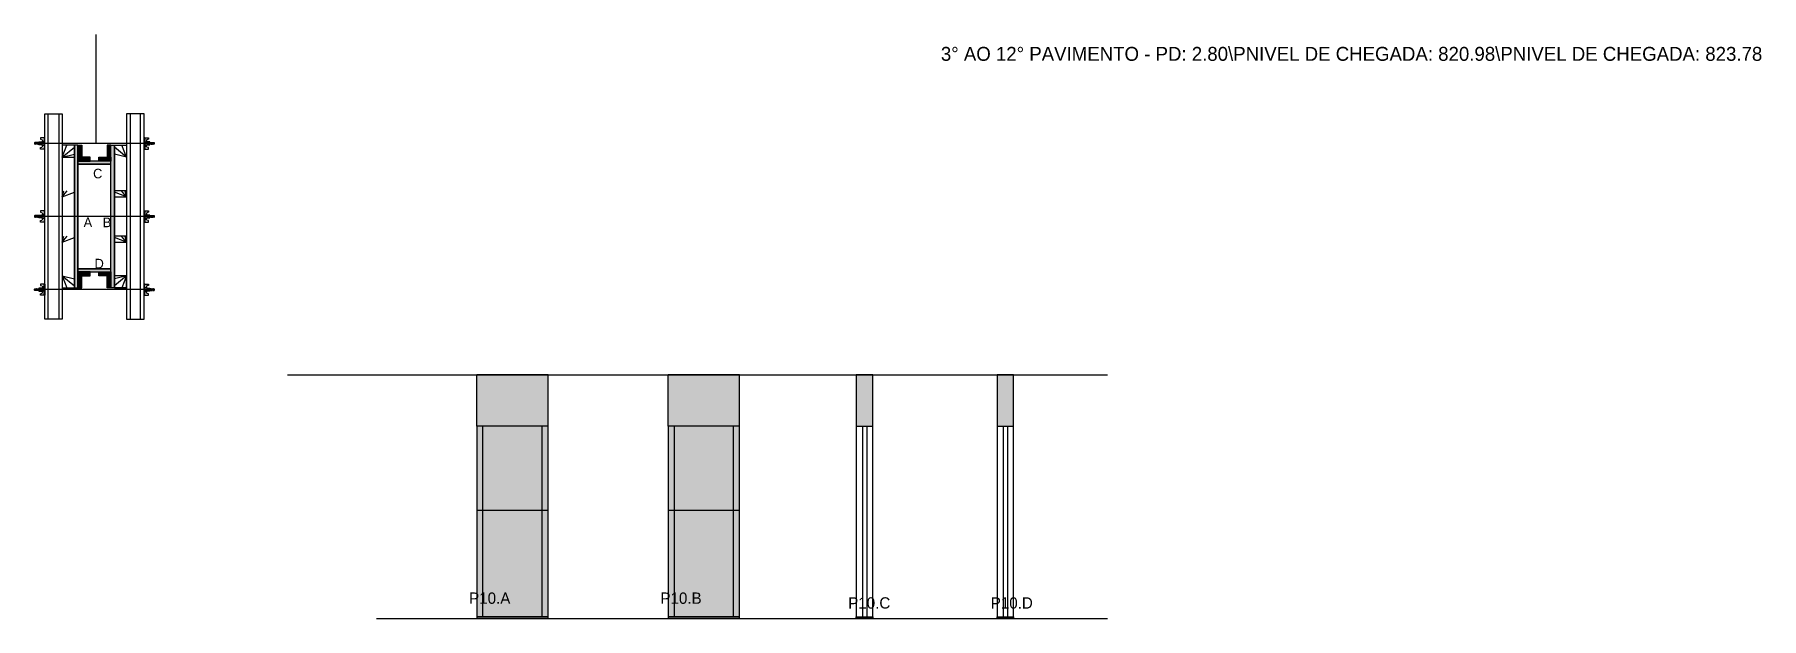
# Model space of a CAD drawing. Header units: metres. Extents: x 5898 to 7882, y 9820 to 10491.
import ezdxf

# ---------------------------------------------------------------- set-up
doc = ezdxf.new("R2010")
doc.units = ezdxf.units.M
for name, color, linetype in [('CHAPA', 7, 'Continuous'), ('COTA', 7, 'Continuous'), ('Hachura', 7, 'Continuous'), ('Madeira', 7, 'Continuous'), ('NOMENCLATURA', 7, 'Continuous'), ('Nível', 7, 'Continuous'), ('Painéis', 7, 'Continuous'), ('Perfil Metálico', 7, 'Continuous'), ('SARR_2.2x7', 7, 'Continuous'), ('SARRAFO', 7, 'Continuous'), ('Texto Seção', 7, 'Continuous'), ('TEXTO_GERAL', 7, 'Continuous')]:
    doc.layers.add(name, color=color, linetype=linetype)

msp = doc.modelspace()

# ---------------------------------------------------------------- hatches: boundary and pattern name
at = {"layer": 'COTA'}
h = msp.add_hatch(color=7, dxfattribs=at)
h.dxf.hatch_style = 1
h.paths.add_polyline_path([(6406.3, 10100.4), (6406.3, 10041.4), (6406.3, 10041.4), (6488.3, 10041.4), (6488.3, 10041.4), (6488.3, 10100.4), (6488.3, 10100.4), (6406.3, 10100.4)])
h = msp.add_hatch(color=7, dxfattribs=at)
h.dxf.hatch_style = 1
h.paths.add_polyline_path([(6626.1, 10100.4), (6626.1, 10041.4), (6626.1, 10041.4), (6708.1, 10041.4), (6708.1, 10041.4), (6708.1, 10100.4), (6708.1, 10100.4), (6626.1, 10100.4)])
h = msp.add_hatch(color=7, dxfattribs=at)
h.dxf.hatch_style = 1
h.paths.add_polyline_path([(6861.1, 10041.4), (6861.1, 10100.4), (6861.1, 10100.4), (6842.1, 10100.4), (6842.1, 10100.4), (6842.1, 10041.4), (6842.1, 10041.4), (6861.1, 10041.4)])
h = msp.add_hatch(color=7, dxfattribs=at)
h.dxf.hatch_style = 1
h.paths.add_polyline_path([(7022.8, 10041.4), (7022.8, 10100.4), (7022.8, 10100.4), (7003.8, 10100.4), (7003.8, 10100.4), (7003.8, 10041.4), (7003.8, 10041.4), (7022.8, 10041.4)])
at = {"layer": 'Hachura'}
h = msp.add_hatch(color=7, dxfattribs=at)
h.dxf.hatch_style = 1
h.paths.add_polyline_path([(5948, 10364.1), (5944, 10364.1), (5944, 10364.1), (5944, 10200.1), (5944, 10200.1), (5948, 10200.1), (5948, 10200.1), (5948, 10364.1)])
h = msp.add_hatch(color=7, dxfattribs=at)
h.dxf.hatch_style = 1
h.paths.add_polyline_path([(5948, 10364.1), (5944, 10364.1), (5944, 10364.1), (5944, 10200.1), (5944, 10200.1), (5948, 10200.1), (5948, 10200.1), (5948, 10364.1)])
h = msp.add_hatch(color=7, dxfattribs=at)
h.dxf.hatch_style = 1
h.paths.add_polyline_path([(5948, 10350.1), (5952.4, 10350.1), (5952.4, 10350.1), (5952.4, 10364.1), (5952.4, 10364.1), (5948, 10364.1), (5948, 10364.1), (5948, 10350.1)])
h = msp.add_hatch(color=7, dxfattribs=at)
h.dxf.hatch_style = 1
h.paths.add_polyline_path([(5986, 10350.1), (5981.6, 10350.1), (5981.6, 10350.1), (5981.6, 10364.1), (5981.6, 10364.1), (5986, 10364.1), (5986, 10364.1), (5986, 10350.1)])
h = msp.add_hatch(color=7, dxfattribs=at)
h.dxf.hatch_style = 1
h.paths.add_polyline_path([(5986, 10364.1), (5990, 10364.1), (5990, 10364.1), (5990, 10200.1), (5990, 10200.1), (5986, 10200.1), (5986, 10200.1), (5986, 10364.1)])
h = msp.add_hatch(color=7, dxfattribs=at)
h.dxf.hatch_style = 1
h.paths.add_polyline_path([(5986, 10364.1), (5990, 10364.1), (5990, 10364.1), (5990, 10200.1), (5990, 10200.1), (5986, 10200.1), (5986, 10200.1), (5986, 10364.1)])
h = msp.add_hatch(color=7, dxfattribs=at)
h.dxf.hatch_style = 1
h.paths.add_polyline_path([(5948, 10345.7), (5948, 10350.1), (5948, 10350.1), (5962, 10350.1), (5962, 10350.1), (5962, 10345.7), (5962, 10345.7), (5948, 10345.7)])
h = msp.add_hatch(color=7, dxfattribs=at)
h.dxf.hatch_style = 1
h.paths.add_polyline_path([(5986, 10342.1), (5986, 10345.7), (5986, 10345.7), (5948, 10345.7), (5948, 10345.7), (5948, 10342.1), (5948, 10342.1), (5986, 10342.1)])
h = msp.add_hatch(color=7, dxfattribs=at)
h.dxf.hatch_style = 1
h.paths.add_polyline_path([(5986, 10342.1), (5986, 10345.7), (5986, 10345.7), (5948, 10345.7), (5948, 10345.7), (5948, 10342.1), (5948, 10342.1), (5986, 10342.1)])
h = msp.add_hatch(color=7, dxfattribs=at)
h.dxf.hatch_style = 1
h.paths.add_polyline_path([(5986, 10345.7), (5986, 10350.1), (5986, 10350.1), (5972, 10350.1), (5972, 10350.1), (5972, 10345.7), (5972, 10345.7), (5986, 10345.7)])
h = msp.add_hatch(color=7, dxfattribs=at)
h.dxf.hatch_style = 1
h.paths.add_polyline_path([(5986, 10218.5), (5986, 10222.1), (5986, 10222.1), (5948, 10222.1), (5948, 10222.1), (5948, 10218.5), (5948, 10218.5), (5986, 10218.5)])
h = msp.add_hatch(color=7, dxfattribs=at)
h.dxf.hatch_style = 1
h.paths.add_polyline_path([(5986, 10218.5), (5986, 10222.1), (5986, 10222.1), (5948, 10222.1), (5948, 10222.1), (5948, 10218.5), (5948, 10218.5), (5986, 10218.5)])
h = msp.add_hatch(color=7, dxfattribs=at)
h.dxf.hatch_style = 1
h.paths.add_polyline_path([(5948, 10214.1), (5948, 10218.5), (5948, 10218.5), (5962, 10218.5), (5962, 10218.5), (5962, 10214.1), (5962, 10214.1), (5948, 10214.1)])
h = msp.add_hatch(color=7, dxfattribs=at)
h.dxf.hatch_style = 1
h.paths.add_polyline_path([(5986, 10214.1), (5986, 10218.5), (5986, 10218.5), (5972, 10218.5), (5972, 10218.5), (5972, 10214.1), (5972, 10214.1), (5986, 10214.1)])
h = msp.add_hatch(color=7, dxfattribs=at)
h.dxf.hatch_style = 1
h.paths.add_polyline_path([(5948, 10214.1), (5952.4, 10214.1), (5952.4, 10214.1), (5952.4, 10200.1), (5952.4, 10200.1), (5948, 10200.1), (5948, 10200.1), (5948, 10214.1)])
h = msp.add_hatch(color=7, dxfattribs=at)
h.dxf.hatch_style = 1
h.paths.add_polyline_path([(5986, 10214.1), (5981.6, 10214.1), (5981.6, 10214.1), (5981.6, 10200.1), (5981.6, 10200.1), (5986, 10200.1), (5986, 10200.1), (5986, 10214.1)])
h = msp.add_hatch(color=7, dxfattribs=at)
h.dxf.hatch_style = 1
h.paths.add_polyline_path([(6488.3, 10041.4), (6406.3, 10041.4), (6406.3, 10041.4), (6406.3, 9820.4), (6406.3, 9820.4), (6488.3, 9820.4), (6488.3, 9820.4), (6488.3, 10041.4)])
h = msp.add_hatch(color=7, dxfattribs=at)
h.dxf.hatch_style = 1
h.paths.add_polyline_path([(6708.1, 10041.4), (6626.1, 10041.4), (6626.1, 10041.4), (6626.1, 9820.4), (6626.1, 9820.4), (6708.1, 9820.4), (6708.1, 9820.4), (6708.1, 10041.4)])

# ---------------------------------------------------------------- linework, layer by layer
at = {"layer": 'CHAPA', "color": 7, "lineweight": 25}
for points in [[(5948, 10364.1), (5944, 10364.1), (5944, 10200.1), (5948, 10200.1)], [(5948, 10364.1), (5944, 10364.1), (5944, 10200.1), (5948, 10200.1)], [(5986, 10364.1), (5990, 10364.1), (5990, 10200.1), (5986, 10200.1)], [(5986, 10364.1), (5990, 10364.1), (5990, 10200.1), (5986, 10200.1)], [(5986, 10342.1), (5986, 10345.7), (5948, 10345.7), (5948, 10342.1)], [(5986, 10342.1), (5986, 10345.7), (5948, 10345.7), (5948, 10342.1)], [(5986, 10218.5), (5986, 10222.1), (5948, 10222.1), (5948, 10218.5)], [(5986, 10218.5), (5986, 10222.1), (5948, 10222.1), (5948, 10218.5)]]:
    msp.add_lwpolyline(points, close=True, dxfattribs=at)
at = {"layer": 'COTA', "color": 7, "lineweight": 25}
for p, q in [((6488.3, 10100.4), (6406.3, 10100.4)), ((6406.3, 10041.4), (6406.3, 10100.4)), ((6488.3, 10041.4), (6488.3, 10100.4)), ((6708.1, 10100.4), (6626.1, 10100.4)), ((6626.1, 10041.4), (6626.1, 10100.4)), ((6708.1, 10041.4), (6708.1, 10100.4))]:
    msp.add_line(p, q, dxfattribs=at)
for points in [[(6861.1, 10041.4), (6861.1, 10100.4), (6842.1, 10100.4), (6842.1, 10041.4)], [(7022.8, 10041.4), (7022.8, 10100.4), (7003.8, 10100.4), (7003.8, 10041.4)]]:
    msp.add_lwpolyline(points, dxfattribs=at)
at = {"layer": 'Defpoints', "color": 7, "lineweight": 25}
msp.add_line((5968.9, 10366.1), (5968.9, 10491.1), dxfattribs=at)
at = {"layer": 'Hachura', "color": 7, "lineweight": 25}
for p, q in [((5898.6, 10367.1), (5898.2, 10366.8)), ((5898.2, 10366.8), (5898.2, 10365.5)), ((5898.6, 10365.2), (5898.2, 10365.5)), ((5898.9, 10367.1), (5898.6, 10367.1)), ((5898.6, 10367.1), (5898.6, 10367.1)), ((5898.6, 10365.2), (5898.6, 10367.1)), ((5899.2, 10365.2), (5898.6, 10366.5)), ((5899.1, 10365.1), (5898.6, 10366.2)), ((5898.6, 10365.7), (5898.9, 10365)), ((5898.6, 10365.4), (5898.7, 10365.2)), ((5898.7, 10365.2), (5898.6, 10365.2)), ((5898.9, 10367.1), (5899.8, 10365.2)), ((5898.9, 10367.1), (5899.8, 10365.2)), ((5899, 10367.2), (5900.1, 10365)), ((5900.3, 10365.1), (5899.2, 10367.2)), ((5899.2, 10365.2), (5899.8, 10365.2)), ((5900, 10367.1), (5899.4, 10367.1)), ((5900.4, 10365.2), (5899.4, 10367.1)), ((5900, 10367.1), (5901, 10365.2)), ((5900.1, 10367.2), (5901.2, 10365)), ((5901.4, 10365.1), (5900.4, 10367.2)), ((5901, 10365.2), (5900.4, 10365.2)), ((5901.2, 10367.1), (5900.6, 10367.1)), ((5901.5, 10365.2), (5900.6, 10367.1)), ((5900.8, 10367.1), (5900.6, 10367.1)), ((5901.2, 10367.1), (5902.2, 10365.2)), ((5901.3, 10367.2), (5902.4, 10365)), ((5902.6, 10365.1), (5901.5, 10367.2)), ((5901.7, 10365.2), (5901.5, 10365.2)), ((5902.4, 10367.1), (5901.7, 10367.1)), ((5902.7, 10365.2), (5901.7, 10367.1)), ((5901.7, 10365.2), (5902.2, 10365.2)), ((5902.4, 10367.1), (5903.3, 10365.2)), ((5903.3, 10366), (5902.7, 10367.2)), ((5902.7, 10365.2), (5903.3, 10365.2)), ((5903.3, 10366.2), (5902.9, 10367.1)), ((5903.3, 10367.1), (5902.9, 10367.1)), ((6034.8, 10366.1), (5903, 10366.1)), ((5903.3, 10364.4), (5903.3, 10367.8)), ((5903.3, 10367.8), (5906.5, 10367.8)), ((5903.3, 10366.7), (5906.5, 10366.7)), ((5903.3, 10365.2), (5906.5, 10365.2)), ((5906.5, 10364.4), (5903.3, 10364.4)), ((5903.4, 10364.4), (5903.4, 10367.8)), ((5910, 10372.5), (5904.9, 10372.5)), ((5904.9, 10372.5), (5904.9, 10370.9)), ((5904.9, 10370.9), (5907.1, 10370.3)), ((5904.9, 10361.3), (5907.1, 10361.9)), ((5904.9, 10359.6), (5904.9, 10361.3)), ((5909.1, 10359.6), (5904.9, 10359.6)), ((5906.5, 10368), (5906.5, 10364.2)), ((5909.1, 10368), (5906.5, 10368)), ((5906.5, 10364.2), (5906.5, 10364.4)), ((5906.5, 10364.2), (5906.5, 10364.4)), ((5906.5, 10364.2), (5909.1, 10364.2)), ((5909.1, 10366.4), (5907.1, 10366.4)), ((5907.1, 10365.9), (5909.1, 10365.9)), ((5907.3, 10370), (5907.3, 10368)), ((5907.3, 10362.2), (5907.3, 10364.2)), ((5909.1, 10372.5), (5909.1, 10359.6)), ((5909.1, 10372.5), (5909.1, 10367.4)), ((5909.1, 10372.4), (5910, 10372.4)), ((5909.1, 10372.2), (5910, 10372.2)), ((5909.1, 10371.8), (5910, 10371.8)), ((5909.1, 10371.4), (5910, 10371.4)), ((5909.1, 10370.5), (5910, 10370.5)), ((5909.1, 10369.1), (5910, 10369.1)), ((5909.1, 10366.1), (5909.1, 10368)), ((5909.1, 10367.4), (5909.1, 10366.7)), ((5909.1, 10366.1), (5910, 10366.1)), ((5909.1, 10363.1), (5910, 10363.1)), ((5909.1, 10361.6), (5910, 10361.6)), ((5909.1, 10360.8), (5910, 10360.8)), ((5909.1, 10360.3), (5910, 10360.3)), ((5909.1, 10360), (5910, 10360)), ((5909.1, 10359.8), (5910, 10359.8)), ((5909.1, 10359.6), (5910, 10359.6)), ((5909.4, 10367), (5909.2, 10367)), ((5909.3, 10365.1), (5909.7, 10365.1)), ((5909.9, 10367), (5909.4, 10367)), ((5910, 10359.6), (5910, 10372.5)), ((5910, 10360.6), (5910, 10368.4)), ((6024, 10359.6), (6024, 10372.5)), ((6024, 10372.5), (6029.2, 10372.5)), ((6025, 10372.4), (6024, 10372.4)), ((6025, 10372.2), (6024, 10372.2)), ((6025, 10371.8), (6024, 10371.8)), ((6025, 10371.4), (6024, 10371.4)), ((6025, 10370.5), (6024, 10370.5)), ((6025, 10369.1), (6024, 10369.1)), ((6024, 10360.6), (6024, 10368.4)), ((6024.9, 10366.1), (6024, 10366.1)), ((6025, 10363.1), (6024, 10363.1)), ((6025, 10361.6), (6024, 10361.6)), ((6025, 10360.8), (6024, 10360.8)), ((6025, 10360.3), (6024, 10360.3)), ((6025, 10360), (6024, 10360)), ((6025, 10359.8), (6024, 10359.8)), ((6024.9, 10359.6), (6024, 10359.6)), ((6024.2, 10367), (6024.6, 10367)), ((6024.8, 10365.1), (6024.4, 10365.1)), ((6024.6, 10367), (6024.8, 10367)), ((6024.9, 10372.5), (6024.9, 10359.6)), ((6024.9, 10372.5), (6024.9, 10367.4)), ((6024.9, 10366.1), (6024.9, 10368)), ((6024.9, 10368), (6027.5, 10368)), ((6024.9, 10367.4), (6024.9, 10366.7)), ((6024.9, 10366.4), (6026.9, 10366.4)), ((6026.9, 10365.9), (6024.9, 10365.9)), ((6027.5, 10364.2), (6024.9, 10364.2)), ((6024.9, 10359.6), (6029.2, 10359.6)), ((6026.7, 10370), (6026.7, 10368)), ((6026.7, 10362.2), (6026.7, 10364.2)), ((6029.2, 10370.9), (6027, 10370.3)), ((6029.2, 10361.3), (6027, 10361.9)), ((6027.5, 10368), (6027.5, 10364.2)), ((6030.7, 10367.8), (6027.5, 10367.8)), ((6030.7, 10366.7), (6027.5, 10366.7)), ((6030.7, 10365.2), (6027.5, 10365.2)), ((6027.5, 10364.4), (6030.7, 10364.4)), ((6027.5, 10364.2), (6027.5, 10364.4)), ((6027.5, 10364.2), (6027.5, 10364.4)), ((6029.2, 10372.5), (6029.2, 10370.9)), ((6029.2, 10359.6), (6029.2, 10361.3)), ((6030.7, 10364.4), (6030.7, 10367.8)), ((6030.7, 10364.4), (6030.7, 10367.8)), ((6030.7, 10366), (6031.4, 10367.2)), ((6031.7, 10367.1), (6030.7, 10365.2)), ((6030.7, 10366.2), (6031.2, 10367.1)), ((6030.7, 10367.1), (6031.2, 10367.1)), ((6031.4, 10365.2), (6030.7, 10365.2)), ((6031.4, 10365.2), (6032.4, 10367.1)), ((6031.5, 10365.1), (6032.5, 10367.2)), ((6032.8, 10367.2), (6031.7, 10365)), ((6031.7, 10367.1), (6032.4, 10367.1)), ((6032.9, 10367.1), (6031.9, 10365.2)), ((6032.3, 10365.2), (6031.9, 10365.2)), ((6032.3, 10365.2), (6032.5, 10365.2)), ((6032.5, 10365.2), (6033.5, 10367.1)), ((6032.6, 10365.1), (6033.7, 10367.2)), ((6033.9, 10367.2), (6032.9, 10365)), ((6032.9, 10367.1), (6033.5, 10367.1)), ((6034, 10367.1), (6033.1, 10365.2)), ((6033.1, 10365.2), (6033.7, 10365.2)), ((6033.3, 10367.1), (6033.5, 10367.1)), ((6033.7, 10365.2), (6034.7, 10367.1)), ((6033.8, 10365.1), (6034.9, 10367.2)), ((6035.1, 10367.2), (6034, 10365)), ((6034, 10367.1), (6034.7, 10367.1)), ((6035.2, 10367.1), (6034.2, 10365.2)), ((6035.2, 10367.1), (6034.2, 10365.2)), ((6034.9, 10365.2), (6034.2, 10365.2)), ((6034.9, 10365.2), (6035.5, 10366.5)), ((6034.9, 10365.1), (6035.5, 10366.2)), ((6035.2, 10367.1), (6035.5, 10367.1)), ((6035.5, 10365.7), (6035.2, 10365)), ((6035.5, 10365.4), (6035.4, 10365.2)), ((6035.4, 10365.2), (6035.5, 10365.2)), ((6035.5, 10367.1), (6035.5, 10367.1)), ((6035.5, 10367.1), (6035.8, 10366.8)), ((6035.5, 10365.2), (6035.5, 10367.1)), ((6035.5, 10365.2), (6035.8, 10365.5)), ((6035.8, 10366.8), (6035.8, 10365.5)), ((5898.6, 10283.1), (5898.2, 10282.8)), ((5898.2, 10282.8), (5898.2, 10281.5)), ((5898.6, 10281.2), (5898.2, 10281.5)), ((5898.9, 10283.1), (5898.6, 10283.1)), ((5898.6, 10283.1), (5898.6, 10283.1)), ((5898.6, 10281.2), (5898.6, 10283.1)), ((5899.2, 10281.2), (5898.6, 10282.5)), ((5899.1, 10281.1), (5898.6, 10282.2)), ((5898.6, 10281.7), (5898.9, 10281)), ((5898.6, 10281.4), (5898.7, 10281.2)), ((5898.7, 10281.2), (5898.6, 10281.2)), ((5898.9, 10283.1), (5899.8, 10281.2)), ((5898.9, 10283.1), (5899.8, 10281.2)), ((5899, 10283.2), (5900.1, 10281)), ((5900.3, 10281.1), (5899.2, 10283.2)), ((5899.2, 10281.2), (5899.8, 10281.2)), ((5900, 10283.1), (5899.4, 10283.1)), ((5900.4, 10281.2), (5899.4, 10283.1)), ((5900, 10283.1), (5901, 10281.2)), ((5900.1, 10283.2), (5901.2, 10281)), ((5901.4, 10281.1), (5900.4, 10283.2)), ((5901, 10281.2), (5900.4, 10281.2)), ((5901.2, 10283.1), (5900.6, 10283.1)), ((5901.5, 10281.2), (5900.6, 10283.1)), ((5900.8, 10283.1), (5900.6, 10283.1)), ((5901.2, 10283.1), (5902.2, 10281.2)), ((5901.3, 10283.2), (5902.4, 10281)), ((5902.6, 10281.1), (5901.5, 10283.2)), ((5901.7, 10281.2), (5901.5, 10281.2)), ((5902.4, 10283.1), (5901.7, 10283.1)), ((5902.7, 10281.2), (5901.7, 10283.1)), ((5901.7, 10281.2), (5902.2, 10281.2)), ((5902.4, 10283.1), (5903.3, 10281.2)), ((5903.3, 10282), (5902.7, 10283.2)), ((5902.7, 10281.2), (5903.3, 10281.2)), ((5903.3, 10282.2), (5902.9, 10283.1)), ((5903.3, 10283.1), (5902.9, 10283.1)), ((6034.8, 10282.1), (5903, 10282.1)), ((5903.3, 10280.4), (5903.3, 10283.8)), ((5903.3, 10283.8), (5906.5, 10283.8)), ((5903.3, 10282.7), (5906.5, 10282.7)), ((5903.3, 10281.2), (5906.5, 10281.2)), ((5906.5, 10280.4), (5903.3, 10280.4)), ((5903.4, 10280.4), (5903.4, 10283.8)), ((5910, 10288.5), (5904.9, 10288.5)), ((5904.9, 10288.5), (5904.9, 10286.9)), ((5904.9, 10286.9), (5907.1, 10286.3)), ((5904.9, 10277.3), (5907.1, 10277.9)), ((5904.9, 10275.6), (5904.9, 10277.3)), ((5909.1, 10275.6), (5904.9, 10275.6)), ((5906.5, 10284), (5906.5, 10280.2)), ((5909.1, 10284), (5906.5, 10284)), ((5906.5, 10280.2), (5906.5, 10280.4)), ((5906.5, 10280.2), (5906.5, 10280.4)), ((5906.5, 10280.2), (5909.1, 10280.2)), ((5909.1, 10282.4), (5907.1, 10282.4)), ((5907.1, 10281.9), (5909.1, 10281.9)), ((5907.3, 10286), (5907.3, 10284)), ((5907.3, 10278.2), (5907.3, 10280.2)), ((5909.1, 10288.5), (5909.1, 10275.6)), ((5909.1, 10288.5), (5909.1, 10283.4)), ((5909.1, 10288.4), (5910, 10288.4)), ((5909.1, 10288.2), (5910, 10288.2)), ((5909.1, 10287.8), (5910, 10287.8)), ((5909.1, 10287.4), (5910, 10287.4)), ((5909.1, 10286.5), (5910, 10286.5)), ((5909.1, 10285.1), (5910, 10285.1)), ((5909.1, 10282.1), (5909.1, 10284)), ((5909.1, 10283.4), (5909.1, 10282.7)), ((5909.1, 10282.1), (5910, 10282.1)), ((5909.1, 10279.1), (5910, 10279.1)), ((5909.1, 10277.6), (5910, 10277.6)), ((5909.1, 10276.8), (5910, 10276.8)), ((5909.1, 10276.3), (5910, 10276.3)), ((5909.1, 10276), (5910, 10276)), ((5909.1, 10275.8), (5910, 10275.8)), ((5909.1, 10275.6), (5910, 10275.6)), ((5909.4, 10283), (5909.2, 10283)), ((5909.3, 10281.1), (5909.7, 10281.1)), ((5909.9, 10283), (5909.4, 10283)), ((5910, 10275.6), (5910, 10288.5)), ((5910, 10276.6), (5910, 10284.4)), ((6024, 10275.6), (6024, 10288.5)), ((6024, 10288.5), (6029.2, 10288.5)), ((6025, 10288.4), (6024, 10288.4)), ((6025, 10288.2), (6024, 10288.2)), ((6025, 10287.8), (6024, 10287.8)), ((6025, 10287.4), (6024, 10287.4)), ((6025, 10286.5), (6024, 10286.5)), ((6025, 10285.1), (6024, 10285.1)), ((6024, 10276.6), (6024, 10284.4)), ((6024.9, 10282.1), (6024, 10282.1)), ((6025, 10279.1), (6024, 10279.1)), ((6025, 10277.6), (6024, 10277.6)), ((6025, 10276.8), (6024, 10276.8)), ((6025, 10276.3), (6024, 10276.3)), ((6025, 10276), (6024, 10276)), ((6025, 10275.8), (6024, 10275.8)), ((6024.9, 10275.6), (6024, 10275.6)), ((6024.2, 10283), (6024.6, 10283)), ((6024.8, 10281.1), (6024.4, 10281.1)), ((6024.6, 10283), (6024.8, 10283)), ((6024.9, 10288.5), (6024.9, 10275.6)), ((6024.9, 10288.5), (6024.9, 10283.4)), ((6024.9, 10282.1), (6024.9, 10284)), ((6024.9, 10284), (6027.5, 10284)), ((6024.9, 10283.4), (6024.9, 10282.7)), ((6024.9, 10282.4), (6026.9, 10282.4)), ((6026.9, 10281.9), (6024.9, 10281.9)), ((6027.5, 10280.2), (6024.9, 10280.2)), ((6024.9, 10275.6), (6029.2, 10275.6)), ((6026.7, 10286), (6026.7, 10284)), ((6026.7, 10278.2), (6026.7, 10280.2)), ((6029.2, 10286.9), (6027, 10286.3)), ((6029.2, 10277.3), (6027, 10277.9)), ((6027.5, 10284), (6027.5, 10280.2)), ((6030.7, 10283.8), (6027.5, 10283.8)), ((6030.7, 10282.7), (6027.5, 10282.7)), ((6030.7, 10281.2), (6027.5, 10281.2)), ((6027.5, 10280.4), (6030.7, 10280.4)), ((6027.5, 10280.2), (6027.5, 10280.4)), ((6027.5, 10280.2), (6027.5, 10280.4)), ((6029.2, 10288.5), (6029.2, 10286.9)), ((6029.2, 10275.6), (6029.2, 10277.3)), ((6030.7, 10280.4), (6030.7, 10283.8)), ((6030.7, 10280.4), (6030.7, 10283.8)), ((6030.7, 10282), (6031.4, 10283.2)), ((6031.7, 10283.1), (6030.7, 10281.2)), ((6030.7, 10282.2), (6031.2, 10283.1)), ((6030.7, 10283.1), (6031.2, 10283.1)), ((6031.4, 10281.2), (6030.7, 10281.2)), ((6031.4, 10281.2), (6032.4, 10283.1)), ((6031.5, 10281.1), (6032.5, 10283.2)), ((6032.8, 10283.2), (6031.7, 10281)), ((6031.7, 10283.1), (6032.4, 10283.1)), ((6032.9, 10283.1), (6031.9, 10281.2)), ((6032.3, 10281.2), (6031.9, 10281.2)), ((6032.3, 10281.2), (6032.5, 10281.2)), ((6032.5, 10281.2), (6033.5, 10283.1)), ((6032.6, 10281.1), (6033.7, 10283.2)), ((6033.9, 10283.2), (6032.9, 10281)), ((6032.9, 10283.1), (6033.5, 10283.1)), ((6034, 10283.1), (6033.1, 10281.2)), ((6033.1, 10281.2), (6033.7, 10281.2)), ((6033.3, 10283.1), (6033.5, 10283.1)), ((6033.7, 10281.2), (6034.7, 10283.1)), ((6033.8, 10281.1), (6034.9, 10283.2)), ((6035.1, 10283.2), (6034, 10281)), ((6034, 10283.1), (6034.7, 10283.1)), ((6035.2, 10283.1), (6034.2, 10281.2)), ((6035.2, 10283.1), (6034.2, 10281.2)), ((6034.9, 10281.2), (6034.2, 10281.2)), ((6034.9, 10281.2), (6035.5, 10282.5)), ((6034.9, 10281.1), (6035.5, 10282.2)), ((6035.2, 10283.1), (6035.5, 10283.1)), ((6035.5, 10281.7), (6035.2, 10281)), ((6035.5, 10281.4), (6035.4, 10281.2)), ((6035.4, 10281.2), (6035.5, 10281.2)), ((6035.5, 10283.1), (6035.5, 10283.1)), ((6035.5, 10283.1), (6035.8, 10282.8)), ((6035.5, 10281.2), (6035.5, 10283.1)), ((6035.5, 10281.2), (6035.8, 10281.5)), ((6035.8, 10282.8), (6035.8, 10281.5)), ((5898.6, 10199), (5898.2, 10198.7)), ((5898.2, 10197.4), (5898.2, 10198.7)), ((5898.6, 10197.1), (5898.2, 10197.4)), ((5898.6, 10198.5), (5898.9, 10199.1)), ((5899.1, 10199.1), (5898.6, 10198)), ((5898.6, 10198.7), (5898.7, 10199)), ((5898.7, 10199), (5898.6, 10199)), ((5899.2, 10199), (5898.6, 10197.7)), ((5898.6, 10199), (5898.6, 10197.1)), ((5898.9, 10197.1), (5898.6, 10197.1)), ((5898.6, 10197.1), (5898.6, 10197.1)), ((5898.9, 10197.1), (5899.8, 10199)), ((5898.9, 10197.1), (5899.8, 10199)), ((5899, 10197), (5900.1, 10199.1)), ((5900.3, 10199.1), (5899.2, 10196.9)), ((5899.2, 10199), (5899.8, 10199)), ((5900.4, 10199), (5899.4, 10197.1)), ((5900, 10197.1), (5899.4, 10197.1)), ((5900, 10197.1), (5901, 10199)), ((5900.1, 10197), (5901.2, 10199.1)), ((5901.4, 10199.1), (5900.4, 10196.9)), ((5901, 10199), (5900.4, 10199)), ((5901.5, 10199), (5900.6, 10197.1)), ((5901.2, 10197.1), (5900.6, 10197.1)), ((5900.8, 10197.1), (5900.6, 10197.1)), ((5901.2, 10197.1), (5902.2, 10199)), ((5901.3, 10197), (5902.4, 10199.1)), ((5902.6, 10199.1), (5901.5, 10196.9)), ((5901.7, 10199), (5901.5, 10199)), ((5901.7, 10199), (5902.2, 10199)), ((5902.7, 10199), (5901.7, 10197.1)), ((5902.4, 10197.1), (5901.7, 10197.1)), ((5902.4, 10197.1), (5903.3, 10199)), ((5902.7, 10199), (5903.3, 10199)), ((5903.3, 10198.2), (5902.7, 10196.9)), ((5903.3, 10198), (5902.9, 10197.1)), ((5903.3, 10197.1), (5902.9, 10197.1)), ((6034.8, 10198.1), (5903, 10198.1)), ((5903.3, 10199.8), (5903.3, 10196.4)), ((5906.5, 10199.8), (5903.3, 10199.8)), ((5903.3, 10199), (5906.5, 10199)), ((5903.3, 10197.4), (5906.5, 10197.4)), ((5903.3, 10196.4), (5906.5, 10196.4)), ((5903.4, 10199.8), (5903.4, 10196.4)), ((5909.1, 10204.5), (5904.9, 10204.5)), ((5904.9, 10204.5), (5904.9, 10202.9)), ((5904.9, 10202.9), (5907.1, 10202.3)), ((5906.5, 10196.2), (5906.5, 10200)), ((5906.5, 10200), (5909.1, 10200)), ((5906.5, 10200), (5906.5, 10199.8)), ((5906.5, 10200), (5906.5, 10199.8)), ((5909.1, 10196.2), (5906.5, 10196.2)), ((5907.1, 10198.3), (5909.1, 10198.3)), ((5909.1, 10197.8), (5907.1, 10197.8)), ((5907.3, 10202), (5907.3, 10200)), ((5907.3, 10194.2), (5907.3, 10196.2)), ((5909.1, 10191.6), (5909.1, 10204.5)), ((5909.1, 10204.5), (5910, 10204.5)), ((5909.1, 10204.4), (5910, 10204.4)), ((5909.1, 10204.2), (5910, 10204.2)), ((5909.1, 10203.8), (5910, 10203.8)), ((5909.1, 10203.4), (5910, 10203.4)), ((5909.1, 10202.5), (5910, 10202.5)), ((5909.1, 10201.1), (5910, 10201.1)), ((5909.1, 10198.1), (5909.1, 10196.2)), ((5909.1, 10198.1), (5910, 10198.1)), ((5909.1, 10196.8), (5909.1, 10197.4)), ((5909.1, 10191.6), (5909.1, 10196.8)), ((5909.1, 10195), (5910, 10195)), ((5909.4, 10197.1), (5909.2, 10197.1)), ((5909.3, 10199.1), (5909.7, 10199.1)), ((5909.9, 10197.1), (5909.4, 10197.1)), ((5910, 10204.5), (5910, 10191.6)), ((5910, 10203.6), (5910, 10195.8)), ((6024, 10204.5), (6024, 10191.6)), ((6024.9, 10204.5), (6024, 10204.5)), ((6025, 10204.4), (6024, 10204.4)), ((6025, 10204.2), (6024, 10204.2)), ((6025, 10203.8), (6024, 10203.8)), ((6024, 10203.6), (6024, 10195.8)), ((6025, 10203.4), (6024, 10203.4)), ((6025, 10202.5), (6024, 10202.5)), ((6025, 10201.1), (6024, 10201.1)), ((6024.9, 10198.1), (6024, 10198.1)), ((6025, 10195), (6024, 10195)), ((6024.2, 10197.1), (6024.6, 10197.1)), ((6024.8, 10199.1), (6024.4, 10199.1)), ((6024.6, 10197.1), (6024.8, 10197.1)), ((6024.9, 10191.6), (6024.9, 10204.5)), ((6024.9, 10204.5), (6029.2, 10204.5)), ((6027.5, 10200), (6024.9, 10200)), ((6026.9, 10198.3), (6024.9, 10198.3)), ((6024.9, 10198.1), (6024.9, 10196.2)), ((6024.9, 10197.8), (6026.9, 10197.8)), ((6024.9, 10196.8), (6024.9, 10197.4)), ((6024.9, 10191.6), (6024.9, 10196.8)), ((6024.9, 10196.2), (6027.5, 10196.2)), ((6026.7, 10202), (6026.7, 10200)), ((6026.7, 10194.2), (6026.7, 10196.2)), ((6029.2, 10202.9), (6027, 10202.3)), ((6027.5, 10196.2), (6027.5, 10200)), ((6027.5, 10200), (6027.5, 10199.8)), ((6027.5, 10200), (6027.5, 10199.8)), ((6027.5, 10199.8), (6030.7, 10199.8)), ((6030.7, 10199), (6027.5, 10199)), ((6030.7, 10197.4), (6027.5, 10197.4)), ((6030.7, 10196.4), (6027.5, 10196.4)), ((6029.2, 10204.5), (6029.2, 10202.9)), ((6030.7, 10199.8), (6030.7, 10196.4)), ((6030.7, 10199.8), (6030.7, 10196.4)), ((6031.4, 10199), (6030.7, 10199)), ((6031.7, 10197.1), (6030.7, 10199)), ((6030.7, 10198.2), (6031.4, 10196.9)), ((6030.7, 10198), (6031.2, 10197.1)), ((6030.7, 10197.1), (6031.2, 10197.1)), ((6031.4, 10199), (6032.4, 10197.1)), ((6031.5, 10199.1), (6032.5, 10196.9)), ((6032.8, 10197), (6031.7, 10199.1)), ((6031.7, 10197.1), (6032.4, 10197.1)), ((6032.3, 10199), (6031.9, 10199)), ((6032.9, 10197.1), (6031.9, 10199)), ((6032.3, 10199), (6032.5, 10199)), ((6032.5, 10199), (6033.5, 10197.1)), ((6032.6, 10199.1), (6033.7, 10196.9)), ((6033.9, 10197), (6032.9, 10199.1)), ((6032.9, 10197.1), (6033.5, 10197.1)), ((6033.1, 10199), (6033.7, 10199)), ((6034, 10197.1), (6033.1, 10199)), ((6033.3, 10197.1), (6033.5, 10197.1)), ((6033.7, 10199), (6034.7, 10197.1)), ((6033.8, 10199.1), (6034.9, 10196.9)), ((6035.1, 10197), (6034, 10199.1)), ((6034, 10197.1), (6034.7, 10197.1)), ((6035.2, 10197.1), (6034.2, 10199)), ((6034.9, 10199), (6034.2, 10199)), ((6035.2, 10197.1), (6034.2, 10199)), ((6034.9, 10199.1), (6035.5, 10198)), ((6034.9, 10199), (6035.5, 10197.7)), ((6035.5, 10198.5), (6035.2, 10199.1)), ((6035.2, 10197.1), (6035.5, 10197.1)), ((6035.5, 10198.7), (6035.4, 10199)), ((6035.4, 10199), (6035.5, 10199)), ((6035.5, 10199), (6035.8, 10198.7)), ((6035.5, 10199), (6035.5, 10197.1)), ((6035.5, 10197.1), (6035.8, 10197.4)), ((6035.5, 10197.1), (6035.5, 10197.1)), ((6035.8, 10197.4), (6035.8, 10198.7)), ((5904.9, 10193.3), (5907.1, 10193.9)), ((5904.9, 10191.6), (5904.9, 10193.3)), ((5910, 10191.6), (5904.9, 10191.6)), ((5909.1, 10193.6), (5910, 10193.6)), ((5909.1, 10192.8), (5910, 10192.8)), ((5909.1, 10192.3), (5910, 10192.3)), ((5909.1, 10192), (5910, 10192)), ((5909.1, 10191.8), (5910, 10191.8)), ((6025, 10193.6), (6024, 10193.6)), ((6025, 10192.8), (6024, 10192.8)), ((6025, 10192.3), (6024, 10192.3)), ((6025, 10192), (6024, 10192)), ((6025, 10191.8), (6024, 10191.8)), ((6024, 10191.6), (6029.2, 10191.6)), ((6029.2, 10193.3), (6027, 10193.9)), ((6029.2, 10191.6), (6029.2, 10193.3))]:
    msp.add_line(p, q, dxfattribs=at)
at = {"layer": 'Madeira', "color": 7, "lineweight": 25}
for p, q in [((5930, 10350.1), (5935.4, 10364.1)), ((5930, 10350.1), (5944, 10361.6)), ((6004, 10350.1), (5990, 10361.6)), ((6004, 10350.1), (5998.6, 10364.1)), ((5930, 10350.1), (5944, 10353.6)), ((6004, 10350.1), (5990, 10353.6)), ((5930, 10304.6), (5935.8, 10311.6)), ((5930, 10304.6), (5931.8, 10311.6)), ((5930, 10304.6), (5944, 10310)), ((6004, 10304.6), (5990, 10310)), ((6004, 10304.6), (5998.3, 10311.6)), ((6004, 10304.6), (6002.3, 10311.6)), ((5930, 10252.6), (5935.8, 10259.6)), ((5930, 10252.6), (5931.8, 10259.6)), ((5930, 10252.6), (5944, 10258)), ((6004, 10252.6), (5990, 10258)), ((6004, 10252.6), (5998.3, 10259.6)), ((6004, 10252.6), (6002.3, 10259.6)), ((5930, 10214.1), (5944, 10202.6)), ((5930, 10214.1), (5944, 10210.6)), ((5930, 10214.1), (5935.5, 10200.1)), ((6004, 10214.1), (5990, 10202.6)), ((6004, 10214.1), (5990, 10210.6)), ((6004, 10214.1), (5998.6, 10200.1))]:
    msp.add_line(p, q, dxfattribs=at)
for points in [[(5930, 10350.1), (5944, 10350.1), (5944, 10364.1), (5930, 10364.1)], [(5930, 10200.1), (5944, 10200.1), (5944, 10364.1), (5930, 10364.1)], [(6004, 10200.1), (5990, 10200.1), (5990, 10364.1), (6004, 10364.1)], [(6004, 10304.6), (6004, 10311.6), (5990, 10311.6), (5990, 10304.6)], [(6004, 10252.6), (6004, 10259.6), (5990, 10259.6), (5990, 10252.6)], [(6004, 10214.1), (5990, 10214.1), (5990, 10200.1), (6004, 10200.1)]]:
    msp.add_lwpolyline(points, close=True, dxfattribs=at)
at = {"layer": 'Nível', "color": 7, "lineweight": 25}
for p, q in [((6188.7, 10100.4), (7130.7, 10100.4)), ((6290.9, 9820.4), (7130.7, 9820.4))]:
    msp.add_line(p, q, dxfattribs=at)
at = {"layer": 'Painéis', "color": 7, "lineweight": 25}
for p, q in [((6406.3, 10041.4), (6406.3, 9820.4)), ((6488.3, 10041.4), (6406.3, 10041.4)), ((6488.3, 9820.4), (6488.3, 10041.4)), ((6626.1, 10041.4), (6626.1, 9820.4)), ((6708.1, 10041.4), (6626.1, 10041.4)), ((6708.1, 9820.4), (6708.1, 10041.4)), ((6842.1, 10041.4), (6842.1, 9822.4)), ((6842.1, 10041.4), (6861.1, 10041.4)), ((6861.1, 9822.4), (6861.1, 10041.4)), ((7003.8, 10041.4), (7003.8, 9822.4)), ((7003.8, 10041.4), (7022.8, 10041.4)), ((7022.8, 9822.4), (7022.8, 10041.4)), ((6488.3, 9944.4), (6406.3, 9944.4)), ((6708.1, 9944.4), (6626.1, 9944.4)), ((6406.3, 9822.4), (6488.3, 9822.4)), ((6626.1, 9822.4), (6708.1, 9822.4)), ((6842.1, 9822.4), (6861.1, 9822.4)), ((7003.8, 9822.4), (7022.8, 9822.4))]:
    msp.add_line(p, q, dxfattribs=at)
for points in [[(5948, 10222.1), (5986, 10222.1), (5986, 10342.1), (5948, 10342.1)], [(6488.3, 9822.4), (6406.3, 9822.4), (6406.3, 9820.4), (6488.3, 9820.4)], [(6708.1, 9822.4), (6626.1, 9822.4), (6626.1, 9820.4), (6708.1, 9820.4)], [(6842.1, 9822.4), (6861.1, 9822.4), (6861.1, 9820.4), (6842.1, 9820.4)], [(7003.8, 9822.4), (7022.8, 9822.4), (7022.8, 9820.4), (7003.8, 9820.4)]]:
    msp.add_lwpolyline(points, close=True, dxfattribs=at)
at = {"layer": 'Perfil Metálico', "color": 7, "lineweight": 25}
for points in [[(5910, 10400.1), (5930, 10400.1), (5930, 10164.1), (5910, 10164.1)], [(5926, 10164.1), (5914, 10164.1), (5914, 10400.1), (5926, 10400.1)], [(6024, 10400.1), (6004, 10400.1), (6004, 10164.1), (6024, 10164.1)], [(6008, 10164.1), (6020, 10164.1), (6020, 10400.1), (6008, 10400.1)]]:
    msp.add_lwpolyline(points, close=True, dxfattribs=at)
at = {"layer": 'SARR_2.2x7', "color": 7, "lineweight": 25}
for p, q in [((6413.3, 9944.4), (6413.3, 10041.4)), ((6481.3, 9944.4), (6481.3, 10041.4)), ((6633.1, 9944.4), (6633.1, 10041.4)), ((6701.1, 9944.4), (6701.1, 10041.4)), ((6849.1, 10041.4), (6849.1, 9822.4)), ((6854.1, 10041.4), (6854.1, 9822.4)), ((7010.8, 10041.4), (7010.8, 9822.4)), ((7015.8, 10041.4), (7015.8, 9822.4)), ((6413.3, 9822.4), (6413.3, 9944.4)), ((6481.3, 9822.4), (6481.3, 9944.4)), ((6633.1, 9822.4), (6633.1, 9944.4)), ((6701.1, 9822.4), (6701.1, 9944.4)), ((6413.3, 9822.4), (6413.3, 9822.4)), ((6481.3, 9822.4), (6481.3, 9822.4)), ((6633.1, 9822.4), (6633.1, 9822.4)), ((6701.1, 9822.4), (6701.1, 9822.4))]:
    msp.add_line(p, q, dxfattribs=at)
at = {"layer": 'SARRAFO', "color": 7, "lineweight": 25}
for points in [[(5952.4, 10364.1), (5952.4, 10350.1), (5948, 10350.1), (5948, 10364.1)], [(5981.6, 10364.1), (5981.6, 10350.1), (5986, 10350.1), (5986, 10364.1)], [(5962, 10350.1), (5948, 10350.1), (5948, 10345.7), (5962, 10345.7)], [(5972, 10350.1), (5986, 10350.1), (5986, 10345.7), (5972, 10345.7)], [(5962, 10218.5), (5948, 10218.5), (5948, 10214.1), (5962, 10214.1)], [(5972, 10218.5), (5986, 10218.5), (5986, 10214.1), (5972, 10214.1)], [(5952.4, 10200.1), (5952.4, 10214.1), (5948, 10214.1), (5948, 10200.1)], [(5981.6, 10200.1), (5981.6, 10214.1), (5986, 10214.1), (5986, 10200.1)]]:
    msp.add_lwpolyline(points, close=True, dxfattribs=at)

# ---------------------------------------------------------------- texts
at = {"layer": 'NOMENCLATURA', "color": 7, "lineweight": 25}
msp.add_text('3° AO 12° PAVIMENTO - PD: 2.80\\PNIVEL DE CHEGADA: 820.98\\PNIVEL DE CHEGADA: 823.78', height=16, dxfattribs=at).set_placement((6939.2, 10460.9))
at = {"layer": 'Texto Seção', "color": 7, "lineweight": 25}
for s, p in [('P10.A', (6397.4, 9837.2)), ('P10.B', (6617.1, 9837.2)), ('P10.C', (6832.8, 9831.7)), ('P10.D', (6996.5, 9831.7))]:
    msp.add_text(s, height=13, dxfattribs=at).set_placement(p)
at = {"layer": 'TEXTO_GERAL', "color": 7, "lineweight": 25}
for s, p in [('C', (5965.5, 10325.9)), ('A', (5954.6, 10270)), ('B', (5976.6, 10269.8)), ('D', (5967.2, 10222.5))]:
    msp.add_text(s, height=11, dxfattribs=at).set_placement(p)

doc.saveas('drawing.dxf')
